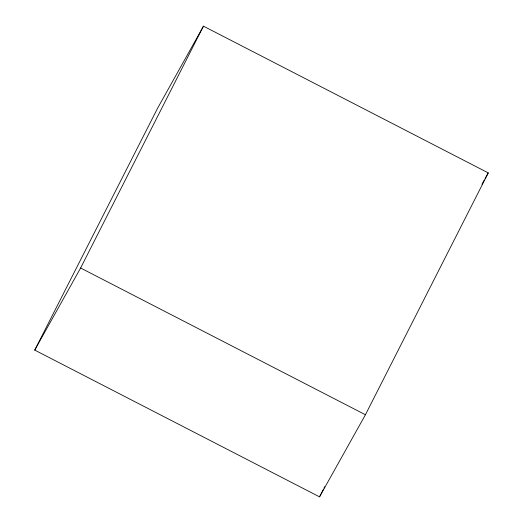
<?xml version="1.0" encoding="UTF-8"?>
<svg xmlns="http://www.w3.org/2000/svg" width="523" height="523" viewBox="0 0 523 523"><rect width="100%" height="100%" fill="white"/><g stroke="black" fill="none" stroke-linecap="round" stroke-linejoin="round"><path stroke-width="0.78" d="M34.734 350.103L157.573 108.248L203.46 26.15L488.266 172.897L365.427 414.752L319.54 496.85L34.734 350.103L80.614 268.005L203.46 26.15M319.54 496.85L323.24 489.567M323.979 488.109L324.718 486.651M481.938 184.22L484.311 179.971M485.102 178.559L488.266 172.897M80.614 268.005L365.427 414.752"/></g></svg>
